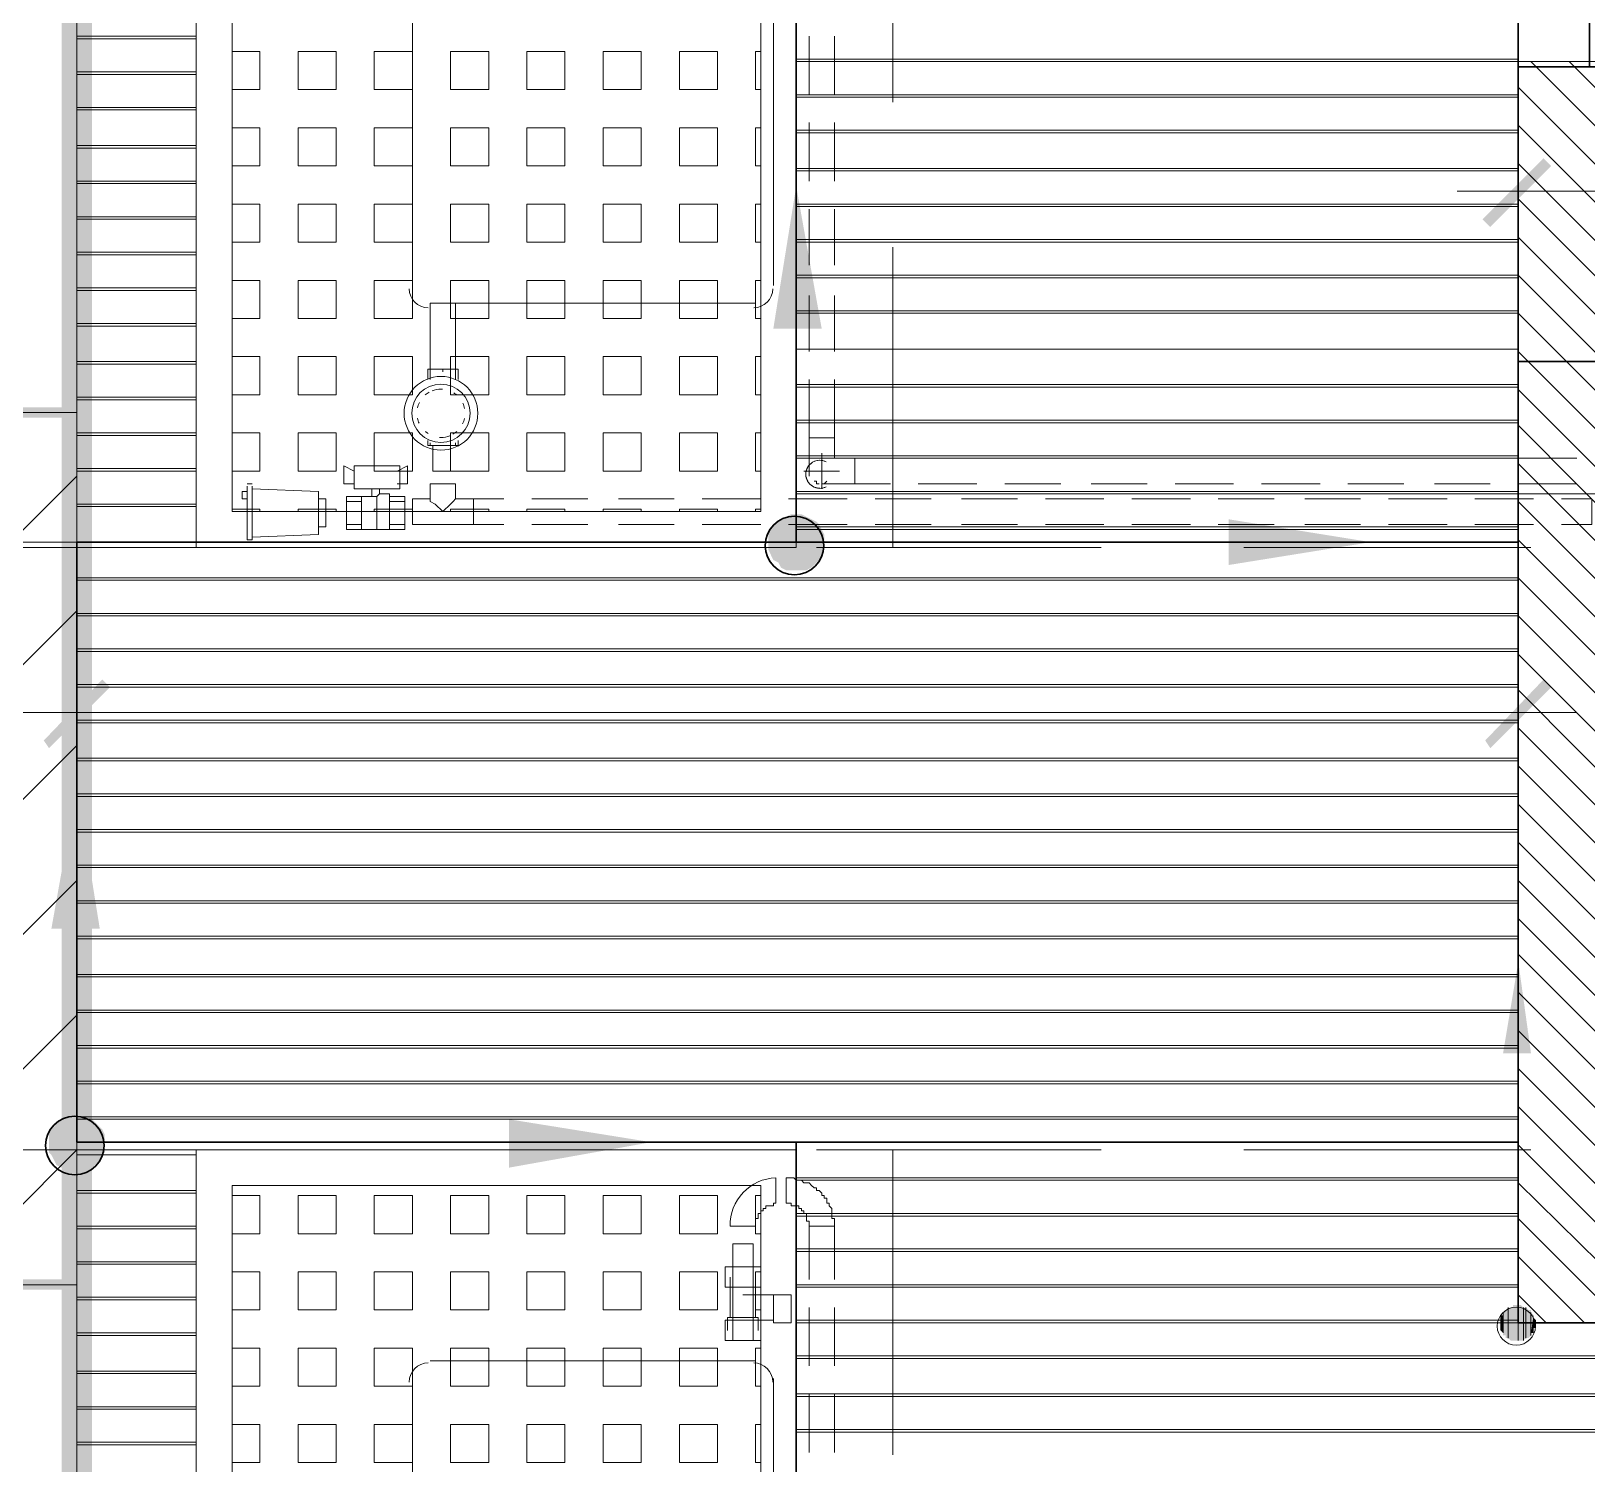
# Model space of a CAD drawing. Header units: millimetres. Extents: x -356862 to 418287, y 0 to 839748.
# Drawn here: x 35.966 to 36.986, y 12.944 to 13.884 of the extents above; entities that cross this region are included whole.
import ezdxf

# ---------------------------------------------------------------- set-up
doc = ezdxf.new("R2010")
doc.units = ezdxf.units.MM
doc.layers.add('PDF _Геометрия', color=7, linetype='Continuous', true_color=0xbababa)
doc.layers.add('PDF _Сплошная заливка', color=7, linetype='Continuous', true_color=0xf50000)

msp = doc.modelspace()

# ---------------------------------------------------------------- linework, layer by layer
at = {"layer": 'PDF _Геометрия', "color": 161, "lineweight": 9, "true_color": 0x7f9fff}
for points in [[(35.996, 13.5452), (35.996, 15.0735), (36.0743, 15.0735), (36.0743, 13.5452)], [(30.4279, 13.0619), (30.4279, 13.1503), (30.8612, 13.1503), (30.8612, 13.5452), (30.4279, 13.5452), (30.4279, 13.6336), (35.996, 13.6336), (35.996, 13.0619)], [(35.996, 9.8437), (35.996, 13.1503), (36.0743, 13.1503), (36.0743, 9.8437)]]:
    msp.add_lwpolyline(points, close=True, dxfattribs=at)
at = {"layer": 'PDF _Геометрия', "color": 7, "lineweight": 5}
for points in [[(35.996, 15.0652), (35.996, 13.5452)], [(36.531, 14.0236), (36.531, 13.8369)], [(36.531, 13.7419), (36.531, 13.5452)], [(35.996, 13.1503), (35.996, 9.8437)], [(36.531, 13.1503), (36.531, 12.9503)]]:
    msp.add_lwpolyline(points, dxfattribs=at)
at = {"layer": 'PDF _Геометрия', "color": 6, "lineweight": 9}
for points in [[(36.0743, 13.5452), (36.0743, 15.0668), (36.4676, 15.0668), (36.4676, 13.5452)], [(36.0977, 13.5686), (36.0977, 15.0435), (36.4443, 15.0435), (36.4443, 13.5686)], [(36.0743, 9.8437), (36.0743, 13.1503), (36.4676, 13.1503), (36.4676, 9.8437)], [(36.0977, 9.8671), (36.0977, 13.1269), (36.4443, 13.1269), (36.4443, 9.8671)]]:
    msp.add_lwpolyline(points, close=True, dxfattribs=at)
at = {"layer": 'PDF _Геометрия', "color": 150, "lineweight": 30, "true_color": 0x0080ff}
for points in [[(36.941, 13.8636), (36.941, 14.1002), (36.941, 14.3352), (36.941, 14.5719), (36.6576, 14.5719), (36.6576, 14.8085), (36.6576, 15.0452), (36.6576, 15.0652), (36.4676, 15.0652), (36.4676, 13.5486), (36.941, 13.5486)], [(35.996, 13.5486), (36.941, 13.5486), (36.941, 13.1553), (35.996, 13.1553)], [(38.6409, 10.3204), (38.3576, 10.3204), (38.3576, 10.5554), (38.3576, 10.792), (38.3576, 11.0287), (38.0742, 11.0287), (38.0742, 11.2653), (38.0742, 11.5003), (38.0742, 11.737), (37.7909, 11.737), (37.7909, 11.9736), (37.7909, 12.2103), (37.7909, 12.442), (37.5076, 12.442), (37.5076, 13.0369), (36.941, 13.0369), (36.941, 13.1553), (36.4676, 13.1553), (36.4676, 9.8471), (38.6409, 9.8471)]]:
    msp.add_lwpolyline(points, close=True, dxfattribs=at)
at = {"layer": 'PDF _Геометрия', "lineweight": 5}
for points in [[(36.216, 14.9535), (36.216, 13.7169)], [(36.4526, 13.7169), (36.4526, 14.9535)], [(36.2277, 13.7052), (36.441, 13.7052)], [(36.441, 13.0119), (36.2277, 13.0119)], [(36.216, 13.0003), (36.216, 11.607)], [(36.4526, 11.607), (36.4526, 13.0003)]]:
    msp.add_lwpolyline(points, dxfattribs=at)
at = {"layer": 'PDF _Геометрия', "color": 7, "lineweight": 30}
msp.add_lwpolyline([(36.941, 14.5685), (36.941, 13.8602), (36.9876, 13.8602), (36.9876, 14.5685)], close=True, dxfattribs=at)
at = {"layer": 'PDF _Геометрия', "color": 7, "lineweight": 18}
for points in [[(35.996, 13.5869), (35.996, 14.0986)], [(36.0743, 13.5836), (36.0743, 14.0986), (36.0743, 13.9169)], [(36.941, 13.7802), (36.941, 13.8169)], [(37.2626, 13.7786), (36.901, 13.7786)], [(36.3893, 13.5486), (35.671, 13.5486)], [(36.941, 13.5086), (36.941, 13.4752)], [(35.996, 13.3119), (35.996, 13.4752)], [(35.956, 13.4369), (36.9793, 13.4369)]]:
    msp.add_lwpolyline(points, dxfattribs=at)
at = {"layer": 'PDF _Геометрия', "color": 254, "lineweight": 5, "true_color": 0xdcdcdc}
for points in [[(36.0743, 13.8802), (35.996, 13.8802)], [(36.941, 13.8652), (36.4676, 13.8652)], [(36.0743, 13.8569), (35.996, 13.8569)], [(36.941, 13.8419), (36.4676, 13.8419)], [(36.0743, 13.8336), (35.996, 13.8336)], [(36.941, 13.8186), (36.4676, 13.8186)], [(36.0743, 13.8069), (35.996, 13.8069)], [(36.941, 13.7919), (36.4676, 13.7919)], [(36.0743, 13.7836), (35.996, 13.7836)], [(36.0743, 13.7602), (35.996, 13.7602)], [(36.941, 13.7686), (36.4676, 13.7686)], [(36.941, 13.7452), (36.4676, 13.7452)], [(36.0743, 13.7386), (35.996, 13.7386)], [(36.941, 13.7236), (36.4676, 13.7236)], [(36.0743, 13.7152), (35.996, 13.7152)], [(36.941, 13.7002), (36.4676, 13.7002)], [(36.0743, 13.6919), (35.996, 13.6919)], [(36.941, 13.6752), (36.4676, 13.6752)], [(36.0743, 13.6652), (35.996, 13.6652)], [(36.941, 13.6502), (36.4676, 13.6502)], [(36.0743, 13.6419), (35.996, 13.6419)], [(36.941, 13.6269), (36.4676, 13.6269)], [(36.0743, 13.6186), (35.996, 13.6186)], [(36.0743, 13.5969), (35.996, 13.5969)], [(36.941, 13.6052), (36.4676, 13.6052)], [(36.941, 13.5819), (36.4676, 13.5819)], [(36.0743, 13.5736), (35.996, 13.5736)], [(36.941, 13.5586), (36.4676, 13.5586)], [(36.0743, 13.5486), (35.996, 13.5486), (36.941, 13.5486)], [(36.941, 13.5236), (35.996, 13.5236)], [(36.941, 13.5002), (35.996, 13.5002)], [(36.941, 13.4786), (35.996, 13.4786)], [(36.941, 13.4552), (35.996, 13.4552)], [(36.941, 13.4319), (35.996, 13.4319)], [(36.941, 13.4052), (35.996, 13.4052)], [(36.941, 13.3819), (35.996, 13.3819)], [(36.941, 13.3586), (35.996, 13.3586)], [(36.941, 13.3369), (35.996, 13.3369)], [(36.941, 13.3136), (35.996, 13.3136)], [(36.941, 13.2903), (35.996, 13.2903)], [(36.941, 13.2636), (35.996, 13.2636)], [(36.941, 13.2403), (35.996, 13.2403)], [(36.941, 13.2169), (35.996, 13.2169)], [(36.941, 13.1953), (35.996, 13.1953)], [(36.941, 13.1719), (35.996, 13.1719)], [(36.0743, 13.1469), (35.996, 13.1469)], [(36.941, 13.1303), (36.4676, 13.1303)], [(36.0743, 13.1219), (35.996, 13.1219)], [(36.941, 13.1069), (36.4676, 13.1069)], [(36.0743, 13.0986), (35.996, 13.0986)], [(36.0743, 13.0769), (35.996, 13.0769)], [(36.941, 13.0836), (36.4676, 13.0836)], [(36.941, 13.0619), (36.4676, 13.0619)], [(36.0743, 13.0536), (35.996, 13.0536)], [(36.941, 13.0386), (36.4676, 13.0386)], [(36.0743, 13.0303), (35.996, 13.0303)], [(37.5076, 13.0153), (36.4676, 13.0153)], [(36.0743, 13.0036), (35.996, 13.0036)], [(37.5076, 12.9886), (36.4676, 12.9886)], [(36.0743, 12.9803), (35.996, 12.9803)], [(37.5076, 12.9653), (36.4676, 12.9653)], [(36.0743, 12.9569), (35.996, 12.9569)]]:
    msp.add_lwpolyline(points, dxfattribs=at)
for points in [[(35.996, 13.8786), (36.0743, 13.8786)], [(36.4676, 13.8636), (36.941, 13.8636)], [(35.996, 13.8552), (36.0743, 13.8552)], [(35.996, 13.8319), (36.0743, 13.8319)], [(36.4676, 13.8402), (36.941, 13.8402)], [(36.4676, 13.8169), (36.941, 13.8169)], [(35.996, 13.8086), (36.0743, 13.8086)], [(36.4676, 13.7936), (36.941, 13.7936)], [(35.996, 13.7852), (36.0743, 13.7852)], [(36.4676, 13.7702), (36.941, 13.7702)], [(35.996, 13.7619), (36.0743, 13.7619)], [(36.4676, 13.7469), (36.941, 13.7469)], [(35.996, 13.7369), (36.0743, 13.7369)], [(36.4676, 13.7219), (36.941, 13.7219)], [(35.996, 13.7136), (36.0743, 13.7136)], [(36.4676, 13.6986), (36.941, 13.6986)], [(35.996, 13.6902), (36.0743, 13.6902)], [(36.4676, 13.6752), (36.941, 13.6752)], [(35.996, 13.6669), (36.0743, 13.6669)], [(36.4676, 13.6519), (36.941, 13.6519)], [(35.996, 13.6436), (36.0743, 13.6436)], [(36.4676, 13.6286), (36.941, 13.6286)], [(35.996, 13.6202), (36.0743, 13.6202)], [(36.4676, 13.6036), (36.941, 13.6036)], [(35.996, 13.5952), (36.0743, 13.5952)], [(36.4676, 13.5802), (36.941, 13.5802)], [(35.996, 13.5719), (36.0743, 13.5719)], [(36.4676, 13.5569), (36.941, 13.5569)], [(35.996, 13.5486), (36.0743, 13.5486)], [(35.996, 13.5252), (36.941, 13.5252)], [(35.996, 13.5019), (36.941, 13.5019)], [(35.996, 13.4769), (36.941, 13.4769)], [(35.996, 13.4536), (36.941, 13.4536)], [(35.996, 13.4302), (36.941, 13.4302)], [(35.996, 13.4069), (36.941, 13.4069)], [(35.996, 13.3836), (36.941, 13.3836)], [(35.996, 13.3602), (36.941, 13.3602)], [(35.996, 13.3353), (36.941, 13.3353)], [(35.996, 13.3119), (36.941, 13.3119)], [(35.996, 13.2886), (36.941, 13.2886)], [(35.996, 13.2653), (36.941, 13.2653)], [(35.996, 13.2419), (36.941, 13.2419)], [(35.996, 13.2186), (36.941, 13.2186)], [(35.996, 13.1936), (36.941, 13.1936)], [(35.996, 13.1703), (36.941, 13.1703)], [(35.996, 13.1469), (36.0743, 13.1469)], [(36.4676, 13.1319), (36.941, 13.1319)], [(35.996, 13.1236), (36.0743, 13.1236)], [(36.4676, 13.1086), (36.941, 13.1086)], [(35.996, 13.1003), (36.0743, 13.1003)], [(36.4676, 13.0853), (36.941, 13.0853)], [(35.996, 13.0753), (36.0743, 13.0753)], [(36.4676, 13.0603), (36.941, 13.0603)], [(35.996, 13.0519), (36.0743, 13.0519)], [(36.4676, 13.0369), (36.941, 13.0369)], [(35.996, 13.0286), (36.0743, 13.0286)], [(35.996, 13.0053), (36.0743, 13.0053)], [(36.4676, 13.0136), (37.5076, 13.0136)], [(36.4676, 12.9903), (37.5076, 12.9903)], [(35.996, 12.9819), (36.0743, 12.9819)], [(36.4676, 12.9669), (37.5076, 12.9669)], [(35.996, 12.9586), (36.0743, 12.9586)]]:
    msp.add_lwpolyline(points, close=True, dxfattribs=at)
at = {"layer": 'PDF _Геометрия', "color": 252, "lineweight": 5, "true_color": 0x989898}
for points in [[(36.476, 13.8802), (36.476, 13.8419)], [(36.4926, 13.8419), (36.4926, 13.8802)], [(36.476, 13.8236), (36.476, 13.7852)], [(36.4926, 13.7852), (36.4926, 13.8236)], [(36.476, 13.7669), (36.476, 13.7302)], [(36.4926, 13.7302), (36.4926, 13.7669)], [(36.476, 13.7102), (36.476, 13.6736)], [(36.4926, 13.6736), (36.4926, 13.7102)], [(36.2277, 13.7052), (36.2277, 13.6619)], [(36.2443, 13.6619), (36.2443, 13.7052)], [(36.476, 13.6552), (36.476, 13.6169), (36.4843, 13.6169), (36.4926, 13.6169), (36.4926, 13.6552)], [(36.5293, 13.6036), (36.506, 13.6036), (36.506, 13.5952), (36.506, 13.5869), (36.5293, 13.5869)], [(36.586, 13.6036), (36.5476, 13.6036)], [(36.641, 13.6036), (36.6043, 13.6036)], [(36.6976, 13.6036), (36.661, 13.6036)], [(36.7543, 13.6036), (36.716, 13.6036)], [(36.811, 13.6036), (36.7726, 13.6036)], [(36.866, 13.6036), (36.8293, 13.6036)], [(36.9226, 13.6036), (36.886, 13.6036)], [(36.9793, 13.6036), (36.941, 13.6036)], [(36.5476, 13.5869), (36.586, 13.5869)], [(36.6043, 13.5869), (36.641, 13.5869)], [(36.661, 13.5869), (36.6976, 13.5869)], [(36.716, 13.5869), (36.7543, 13.5869)], [(36.7726, 13.5869), (36.811, 13.5869)], [(36.8293, 13.5869), (36.866, 13.5869)], [(36.886, 13.5869), (36.9226, 13.5869)], [(36.941, 13.5869), (36.9793, 13.5869)], [(36.276, 13.5769), (36.256, 13.5769), (36.256, 13.5686), (36.256, 13.5602), (36.276, 13.5602)], [(36.331, 13.5769), (36.2943, 13.5769)], [(36.3876, 13.5769), (36.351, 13.5769)], [(36.4443, 13.5769), (36.406, 13.5769)], [(36.501, 13.5769), (36.4626, 13.5769)], [(36.556, 13.5769), (36.5193, 13.5769)], [(36.6126, 13.5769), (36.576, 13.5769)], [(36.6693, 13.5769), (36.631, 13.5769)], [(36.726, 13.5769), (36.6876, 13.5769)], [(36.781, 13.5769), (36.7443, 13.5769)], [(36.8376, 13.5769), (36.801, 13.5769)], [(36.8943, 13.5769), (36.856, 13.5769)], [(36.951, 13.5769), (36.9126, 13.5769)], [(36.9693, 13.5602), (36.9893, 13.5602), (36.9893, 13.5686), (36.9893, 13.5769), (36.9693, 13.5769)], [(36.2943, 13.5602), (36.331, 13.5602)], [(36.351, 13.5602), (36.3876, 13.5602)], [(36.406, 13.5602), (36.4443, 13.5602)], [(36.4626, 13.5602), (36.501, 13.5602)], [(36.5193, 13.5602), (36.556, 13.5602)], [(36.576, 13.5602), (36.6126, 13.5602)], [(36.631, 13.5602), (36.6693, 13.5602)], [(36.6876, 13.5602), (36.726, 13.5602)], [(36.7443, 13.5602), (36.781, 13.5602)], [(36.801, 13.5602), (36.8376, 13.5602)], [(36.856, 13.5602), (36.8943, 13.5602)], [(36.9126, 13.5602), (36.951, 13.5602)], [(36.4926, 13.0653), (36.4926, 13.1003), (36.4843, 13.1003), (36.476, 13.1003), (36.476, 13.0653)], [(36.476, 13.0469), (36.476, 13.0086)], [(36.4926, 13.0086), (36.4926, 13.0469)], [(36.476, 12.9903), (36.476, 12.9519)], [(36.4926, 12.9519), (36.4926, 12.9903)]]:
    msp.add_lwpolyline(points, dxfattribs=at)
at = {"layer": 'PDF _Геометрия', "color": 6, "lineweight": 5}
for points in [[(36.0977, 13.8452), (36.116, 13.8452), (36.116, 13.8702), (36.0977, 13.8702)], [(36.4443, 13.8452), (36.441, 13.8452), (36.441, 13.8702), (36.4443, 13.8702)], [(36.0977, 13.7952), (36.116, 13.7952), (36.116, 13.8202), (36.0977, 13.8202)], [(36.4443, 13.7952), (36.441, 13.7952), (36.441, 13.8202), (36.4443, 13.8202)], [(36.0977, 13.7452), (36.116, 13.7452), (36.116, 13.7702), (36.0977, 13.7702)], [(36.4443, 13.7452), (36.441, 13.7452), (36.441, 13.7702), (36.4443, 13.7702)], [(36.0977, 13.6952), (36.116, 13.6952), (36.116, 13.7202), (36.0977, 13.7202)], [(36.4443, 13.6952), (36.441, 13.6952), (36.441, 13.7202), (36.4443, 13.7202)], [(36.0977, 13.6452), (36.116, 13.6452), (36.116, 13.6702), (36.0977, 13.6702)], [(36.4443, 13.6452), (36.441, 13.6452), (36.441, 13.6702), (36.4443, 13.6702)], [(36.0977, 13.5952), (36.116, 13.5952), (36.116, 13.6202), (36.0977, 13.6202)], [(36.4443, 13.5952), (36.441, 13.5952), (36.441, 13.6202), (36.4443, 13.6202)], [(36.116, 13.5686), (36.116, 13.5702), (36.0977, 13.5702)], [(36.141, 13.5686), (36.141, 13.5702), (36.166, 13.5702), (36.166, 13.5686)], [(36.191, 13.5686), (36.191, 13.5702), (36.216, 13.5702), (36.216, 13.5686)], [(36.241, 13.5686), (36.241, 13.5702), (36.266, 13.5702), (36.266, 13.5686)], [(36.291, 13.5686), (36.291, 13.5702), (36.316, 13.5702), (36.316, 13.5686)], [(36.341, 13.5686), (36.341, 13.5702), (36.366, 13.5702), (36.366, 13.5686)], [(36.391, 13.5686), (36.391, 13.5702), (36.416, 13.5702), (36.416, 13.5686)], [(36.441, 13.5686), (36.441, 13.5702), (36.4443, 13.5702)], [(36.0977, 13.0953), (36.116, 13.0953), (36.116, 13.1203), (36.0977, 13.1203)], [(36.4443, 13.0953), (36.441, 13.0953), (36.441, 13.1203), (36.4443, 13.1203)], [(36.0977, 13.0453), (36.116, 13.0453), (36.116, 13.0703), (36.0977, 13.0703)], [(36.4443, 13.0453), (36.441, 13.0453), (36.441, 13.0703), (36.4443, 13.0703)], [(36.0977, 12.9953), (36.116, 12.9953), (36.116, 13.0203), (36.0977, 13.0203)], [(36.4443, 12.9953), (36.441, 12.9953), (36.441, 13.0203), (36.4443, 13.0203)], [(36.0977, 12.9453), (36.116, 12.9453), (36.116, 12.9703), (36.0977, 12.9703)], [(36.4443, 12.9453), (36.441, 12.9453), (36.441, 12.9703), (36.4443, 12.9703)]]:
    msp.add_lwpolyline(points, dxfattribs=at)
for points in [[(36.141, 13.8702), (36.166, 13.8702), (36.166, 13.8452), (36.141, 13.8452)], [(36.191, 13.8702), (36.216, 13.8702), (36.216, 13.8452), (36.191, 13.8452)], [(36.241, 13.8702), (36.266, 13.8702), (36.266, 13.8452), (36.241, 13.8452)], [(36.291, 13.8702), (36.316, 13.8702), (36.316, 13.8452), (36.291, 13.8452)], [(36.341, 13.8702), (36.366, 13.8702), (36.366, 13.8452), (36.341, 13.8452)], [(36.391, 13.8702), (36.416, 13.8702), (36.416, 13.8452), (36.391, 13.8452)], [(36.141, 13.8202), (36.166, 13.8202), (36.166, 13.7952), (36.141, 13.7952)], [(36.191, 13.8202), (36.216, 13.8202), (36.216, 13.7952), (36.191, 13.7952)], [(36.241, 13.8202), (36.266, 13.8202), (36.266, 13.7952), (36.241, 13.7952)], [(36.291, 13.8202), (36.316, 13.8202), (36.316, 13.7952), (36.291, 13.7952)], [(36.341, 13.8202), (36.366, 13.8202), (36.366, 13.7952), (36.341, 13.7952)], [(36.391, 13.8202), (36.416, 13.8202), (36.416, 13.7952), (36.391, 13.7952)], [(36.141, 13.7702), (36.166, 13.7702), (36.166, 13.7452), (36.141, 13.7452)], [(36.191, 13.7702), (36.216, 13.7702), (36.216, 13.7452), (36.191, 13.7452)], [(36.241, 13.7702), (36.266, 13.7702), (36.266, 13.7452), (36.241, 13.7452)], [(36.291, 13.7702), (36.316, 13.7702), (36.316, 13.7452), (36.291, 13.7452)], [(36.341, 13.7702), (36.366, 13.7702), (36.366, 13.7452), (36.341, 13.7452)], [(36.391, 13.7702), (36.416, 13.7702), (36.416, 13.7452), (36.391, 13.7452)], [(36.141, 13.7202), (36.166, 13.7202), (36.166, 13.6952), (36.141, 13.6952)], [(36.191, 13.7202), (36.216, 13.7202), (36.216, 13.6952), (36.191, 13.6952)], [(36.241, 13.7202), (36.266, 13.7202), (36.266, 13.6952), (36.241, 13.6952)], [(36.291, 13.7202), (36.316, 13.7202), (36.316, 13.6952), (36.291, 13.6952)], [(36.341, 13.7202), (36.366, 13.7202), (36.366, 13.6952), (36.341, 13.6952)], [(36.391, 13.7202), (36.416, 13.7202), (36.416, 13.6952), (36.391, 13.6952)], [(36.141, 13.6702), (36.166, 13.6702), (36.166, 13.6452), (36.141, 13.6452)], [(36.191, 13.6702), (36.216, 13.6702), (36.216, 13.6452), (36.191, 13.6452)], [(36.241, 13.6702), (36.266, 13.6702), (36.266, 13.6452), (36.241, 13.6452)], [(36.291, 13.6702), (36.316, 13.6702), (36.316, 13.6452), (36.291, 13.6452)], [(36.341, 13.6702), (36.366, 13.6702), (36.366, 13.6452), (36.341, 13.6452)], [(36.391, 13.6702), (36.416, 13.6702), (36.416, 13.6452), (36.391, 13.6452)], [(36.141, 13.6202), (36.166, 13.6202), (36.166, 13.5952), (36.141, 13.5952)], [(36.191, 13.6202), (36.216, 13.6202), (36.216, 13.5952), (36.191, 13.5952)], [(36.241, 13.6202), (36.266, 13.6202), (36.266, 13.5952), (36.241, 13.5952)], [(36.291, 13.6202), (36.316, 13.6202), (36.316, 13.5952), (36.291, 13.5952)], [(36.341, 13.6202), (36.366, 13.6202), (36.366, 13.5952), (36.341, 13.5952)], [(36.391, 13.6202), (36.416, 13.6202), (36.416, 13.5952), (36.391, 13.5952)], [(36.141, 13.1203), (36.166, 13.1203), (36.166, 13.0953), (36.141, 13.0953)], [(36.191, 13.1203), (36.216, 13.1203), (36.216, 13.0953), (36.191, 13.0953)], [(36.241, 13.1203), (36.266, 13.1203), (36.266, 13.0953), (36.241, 13.0953)], [(36.291, 13.1203), (36.316, 13.1203), (36.316, 13.0953), (36.291, 13.0953)], [(36.341, 13.1203), (36.366, 13.1203), (36.366, 13.0953), (36.341, 13.0953)], [(36.391, 13.1203), (36.416, 13.1203), (36.416, 13.0953), (36.391, 13.0953)], [(36.141, 13.0703), (36.166, 13.0703), (36.166, 13.0453), (36.141, 13.0453)], [(36.191, 13.0703), (36.216, 13.0703), (36.216, 13.0453), (36.191, 13.0453)], [(36.241, 13.0703), (36.266, 13.0703), (36.266, 13.0453), (36.241, 13.0453)], [(36.291, 13.0703), (36.316, 13.0703), (36.316, 13.0453), (36.291, 13.0453)], [(36.341, 13.0703), (36.366, 13.0703), (36.366, 13.0453), (36.341, 13.0453)], [(36.391, 13.0703), (36.416, 13.0703), (36.416, 13.0453), (36.391, 13.0453)], [(36.141, 13.0203), (36.166, 13.0203), (36.166, 12.9953), (36.141, 12.9953)], [(36.191, 13.0203), (36.216, 13.0203), (36.216, 12.9953), (36.191, 12.9953)], [(36.241, 13.0203), (36.266, 13.0203), (36.266, 12.9953), (36.241, 12.9953)], [(36.291, 13.0203), (36.316, 13.0203), (36.316, 12.9953), (36.291, 12.9953)], [(36.341, 13.0203), (36.366, 13.0203), (36.366, 12.9953), (36.341, 12.9953)], [(36.391, 13.0203), (36.416, 13.0203), (36.416, 12.9953), (36.391, 12.9953)], [(36.141, 12.9703), (36.166, 12.9703), (36.166, 12.9453), (36.141, 12.9453)], [(36.191, 12.9703), (36.216, 12.9703), (36.216, 12.9453), (36.191, 12.9453)], [(36.241, 12.9703), (36.266, 12.9703), (36.266, 12.9453), (36.241, 12.9453)], [(36.291, 12.9703), (36.316, 12.9703), (36.316, 12.9453), (36.291, 12.9453)], [(36.341, 12.9703), (36.366, 12.9703), (36.366, 12.9453), (36.341, 12.9453)], [(36.391, 12.9703), (36.416, 12.9703), (36.416, 12.9453), (36.391, 12.9453)]]:
    msp.add_lwpolyline(points, close=True, dxfattribs=at)
at = {"layer": 'PDF _Геометрия', "color": 7, "lineweight": 18}
msp.add_lwpolyline([(36.941, 13.0369), (36.941, 13.8636), (37.2243, 13.8636), (37.2243, 13.1553), (37.5076, 13.1503), (37.5076, 13.0369)], close=True, dxfattribs=at)
at = {"layer": 'PDF _Геометрия', "color": 41, "lineweight": 5, "true_color": 0xffdf7f}
for points in [[(37.2243, 13.5886), (36.9493, 13.8636)], [(37.2243, 13.6136), (36.9743, 13.8636)], [(37.2243, 13.5636), (36.941, 13.8469)], [(37.2243, 13.5386), (36.941, 13.8219)], [(37.2243, 13.5136), (36.941, 13.7969)], [(37.2243, 13.4902), (36.941, 13.7736)], [(37.2243, 13.4652), (36.941, 13.7486)], [(37.2243, 13.4402), (36.941, 13.7236)], [(37.2243, 13.4152), (36.941, 13.6986)], [(37.2243, 13.3902), (36.941, 13.6736)], [(37.2243, 13.3652), (36.941, 13.6486)], [(37.2243, 13.3403), (36.941, 13.6252)], [(37.2243, 13.3169), (36.941, 13.6002)], [(37.2243, 13.2919), (36.941, 13.5752)], [(37.2243, 13.2669), (36.941, 13.5502)], [(37.2243, 13.2419), (36.941, 13.5252)], [(37.2243, 13.2169), (36.941, 13.5002)], [(37.2243, 13.1919), (36.941, 13.4752)], [(37.2243, 13.1669), (36.941, 13.4519)], [(37.3309, 13.0369), (36.941, 13.4269)], [(37.3059, 13.0369), (36.941, 13.4019)], [(37.2809, 13.0369), (36.941, 13.3769)], [(37.2559, 13.0369), (36.941, 13.3519)], [(37.2309, 13.0369), (36.941, 13.3269)], [(37.2059, 13.0369), (36.941, 13.3019)], [(37.1826, 13.0369), (36.941, 13.2786)], [(37.1576, 13.0369), (36.941, 13.2536)], [(37.1326, 13.0369), (36.941, 13.2286)], [(37.1076, 13.0369), (36.941, 13.2036)], [(37.0826, 13.0369), (36.941, 13.1786)], [(37.0576, 13.0369), (36.941, 13.1536)], [(37.0343, 13.0369), (36.941, 13.1286)], [(37.0093, 13.0369), (36.941, 13.1053)], [(36.9843, 13.0369), (36.941, 13.0803)], [(36.9593, 13.0369), (36.941, 13.0553)]]:
    msp.add_lwpolyline(points, dxfattribs=at)
at = {"layer": 'PDF _Геометрия', "color": 19, "lineweight": 30, "true_color": 0x442a22}
for points in [[(36.941, 13.0369), (36.941, 13.8602), (37.0976, 13.8602), (37.0976, 13.0369)], [(37.0976, 13.0369), (37.0976, 13.6669), (36.941, 13.6669), (36.941, 13.0369)]]:
    msp.add_lwpolyline(points, close=True, dxfattribs=at)
at = {"layer": 'PDF _Геометрия', "color": 1, "lineweight": 30, "true_color": 0xfa0000}
for points in [[(36.4676, 13.6886), (36.4676, 13.5486), (36.751, 13.5486)], [(35.996, 13.2953), (35.996, 13.1553), (36.2793, 13.1553)]]:
    msp.add_lwpolyline(points, dxfattribs=at)
at = {"layer": 'PDF _Геометрия', "color": 5, "lineweight": 5}
for points in [[(36.226, 13.6619), (36.226, 13.6552), (36.226, 13.6619), (36.236, 13.6619), (36.246, 13.6619), (36.246, 13.6552), (36.246, 13.6619)], [(36.2277, 13.6619), (36.2277, 13.6552)], [(36.236, 13.6602), (36.236, 13.6619)], [(36.2443, 13.6552), (36.2443, 13.6619)], [(36.246, 13.6152), (36.246, 13.6119), (36.236, 13.6119), (36.226, 13.6119), (36.226, 13.6152)], [(36.2277, 13.6136), (36.2277, 13.6119)], [(36.2293, 13.6119), (36.2293, 13.5952), (36.241, 13.5952), (36.241, 13.6119)], [(36.2443, 13.6119), (36.2443, 13.6136)], [(36.1777, 13.5952), (36.171, 13.5986), (36.171, 13.5869), (36.1777, 13.5869)], [(36.206, 13.5869), (36.2127, 13.5869), (36.2127, 13.5986), (36.206, 13.5952)], [(36.111, 13.5869), (36.1077, 13.5869)], [(36.2277, 13.5869), (36.2277, 13.5869)], [(36.2443, 13.5869), (36.2443, 13.5869)], [(36.1077, 13.5819), (36.1043, 13.5819)], [(36.1043, 13.5769), (36.1043, 13.5819), (36.1043, 13.5769), (36.1077, 13.5769)], [(36.1077, 13.5852), (36.1077, 13.5686), (36.1077, 13.5502), (36.111, 13.5502), (36.111, 13.5686), (36.111, 13.5852)], [(36.111, 13.5519), (36.1543, 13.5536), (36.1543, 13.5686), (36.1543, 13.5819), (36.111, 13.5836)], [(36.201, 13.5786), (36.211, 13.5786), (36.211, 13.5752), (36.211, 13.5686), (36.211, 13.5602), (36.211, 13.5569), (36.201, 13.5569), (36.1927, 13.5569), (36.1827, 13.5569), (36.1727, 13.5569), (36.1727, 13.5602), (36.1727, 13.5686), (36.1727, 13.5752), (36.1727, 13.5786), (36.1827, 13.5786), (36.1827, 13.5752), (36.1827, 13.5686), (36.1827, 13.5602), (36.1827, 13.5569)], [(36.1927, 13.5786), (36.191, 13.5786), (36.1893, 13.5786), (36.1827, 13.5786)], [(36.1893, 13.5836), (36.1893, 13.5786), (36.191, 13.5786)], [(36.1927, 13.5786), (36.1943, 13.5802), (36.1927, 13.5786)], [(36.1927, 13.5786), (36.1927, 13.5786)], [(36.1927, 13.5786), (36.1927, 13.5786)], [(36.1927, 13.5786), (36.1927, 13.5786)], [(36.1927, 13.5769), (36.1927, 13.5786), (36.1927, 13.5769), (36.1927, 13.5786), (36.1927, 13.5686), (36.1927, 13.5569)], [(36.201, 13.5569), (36.201, 13.5686), (36.201, 13.5802), (36.1943, 13.5802), (36.1943, 13.5836)], [(36.216, 13.5769), (36.216, 13.5769)], [(36.2443, 13.5769), (36.2427, 13.5752), (36.241, 13.5736), (36.236, 13.5686), (36.231, 13.5736), (36.2277, 13.5752), (36.2277, 13.5769)], [(36.1727, 13.5752), (36.1827, 13.5752)], [(36.1727, 13.5686), (36.1827, 13.5686)], [(36.211, 13.5752), (36.201, 13.5752)], [(36.201, 13.5686), (36.211, 13.5686)], [(36.1827, 13.5602), (36.1727, 13.5602)], [(36.201, 13.5602), (36.211, 13.5602)]]:
    msp.add_lwpolyline(points, dxfattribs=at)
for points in [[(36.2347, 13.6089, 1), (36.2347, 13.6572, 1)], [(36.2347, 13.6139, 0.999999), (36.2347, 13.6522, 0.999999)]]:
    msp.add_lwpolyline(points, format="xyb", close=True, dxfattribs=at)
for points in [[(36.2357, 13.6489, 0.016113), (36.2347, 13.6489, 0.09375), (36.2289, 13.6478)], [(36.2337, 13.6173, 0.016113), (36.2347, 13.6172, 0.09375), (36.2405, 13.6183)]]:
    msp.add_lwpolyline(points, format="xyb", dxfattribs=at)
at = {"layer": 'PDF _Геометрия', "color": 1, "lineweight": 5}
for points in [[(36.476, 13.5919), (36.476, 13.5936), (36.476, 13.5952), (36.476, 13.5969), (36.476, 13.5986), (36.476, 13.6002), (36.476, 13.6019), (36.476, 13.6036), (36.476, 13.6052), (36.476, 13.6069), (36.476, 13.6086), (36.476, 13.6102), (36.476, 13.6119), (36.476, 13.6136), (36.476, 13.6152), (36.476, 13.6169), (36.4843, 13.6169), (36.4926, 13.6169), (36.4926, 13.6152), (36.4926, 13.6136), (36.4926, 13.6119), (36.4926, 13.6102), (36.4926, 13.6086), (36.4926, 13.6069), (36.4926, 13.6052), (36.4926, 13.6036)], [(36.4843, 13.5836), (36.4843, 13.6069)], [(36.4843, 13.5869), (36.486, 13.5869), (36.4876, 13.5869), (36.4893, 13.5869), (36.491, 13.5869), (36.4926, 13.5869), (36.4943, 13.5869), (36.496, 13.5869), (36.4976, 13.5869), (36.4993, 13.5869), (36.501, 13.5869), (36.5026, 13.5869), (36.5043, 13.5869), (36.506, 13.5869), (36.506, 13.5952), (36.506, 13.6036), (36.5043, 13.6036), (36.5026, 13.6036), (36.501, 13.6036), (36.4993, 13.6036), (36.4976, 13.6036), (36.496, 13.6036), (36.4943, 13.6036), (36.4926, 13.6036), (36.491, 13.6036), (36.4893, 13.6036), (36.4876, 13.6036), (36.486, 13.6036), (36.4843, 13.6036)], [(36.496, 13.5952), (36.4726, 13.5952)], [(36.4826, 13.5869), (36.481, 13.5869), (36.481, 13.5886), (36.4793, 13.5886)], [(36.4876, 13.5886), (36.486, 13.5869)], [(36.426, 13.1003), (36.4243, 13.1003), (36.441, 13.1003), (36.441, 13.1019), (36.441, 13.1036), (36.441, 13.1053), (36.4426, 13.1053), (36.4426, 13.1069), (36.4426, 13.1086), (36.4443, 13.1086), (36.4443, 13.1103), (36.446, 13.1103), (36.446, 13.1119), (36.4476, 13.1119), (36.4476, 13.1136), (36.4493, 13.1136), (36.451, 13.1136), (36.4526, 13.1136), (36.4526, 13.1153), (36.4543, 13.1153), (36.4543, 13.1319), (36.4543, 13.1303)], [(36.461, 13.1303), (36.461, 13.1319), (36.461, 13.1153), (36.4626, 13.1153), (36.4643, 13.1153), (36.4643, 13.1136), (36.466, 13.1136), (36.4676, 13.1136), (36.4693, 13.1136), (36.4693, 13.1119), (36.471, 13.1119), (36.471, 13.1103), (36.4726, 13.1103), (36.4726, 13.1086), (36.4743, 13.1086), (36.4743, 13.1069), (36.4743, 13.1053), (36.4743, 13.1036), (36.476, 13.1036), (36.476, 13.1019), (36.476, 13.1003), (36.4926, 13.1003), (36.4926, 13.1019), (36.4926, 13.1036), (36.4926, 13.1053), (36.491, 13.1053), (36.491, 13.1069), (36.491, 13.1086), (36.491, 13.1103), (36.491, 13.1119), (36.4893, 13.1136), (36.4893, 13.1153), (36.4876, 13.1153), (36.4876, 13.1169), (36.4876, 13.1186), (36.486, 13.1186), (36.486, 13.1203), (36.4843, 13.1203), (36.4843, 13.1219), (36.4826, 13.1236), (36.481, 13.1236), (36.481, 13.1253), (36.4793, 13.1253), (36.4776, 13.1269), (36.476, 13.1286), (36.4743, 13.1286), (36.4726, 13.1286), (36.471, 13.1303), (36.4693, 13.1303), (36.4676, 13.1303), (36.466, 13.1319), (36.4643, 13.1319), (36.4626, 13.1319), (36.461, 13.1319)], [(36.4543, 13.1153), (36.4543, 13.1153)], [(36.4526, 13.0386), (36.4393, 13.0386), (36.4393, 13.0253), (36.4393, 13.0886), (36.4326, 13.0886), (36.426, 13.0886), (36.426, 13.0253), (36.426, 13.0386)], [(36.4243, 13.0669), (36.4243, 13.0403)], [(36.426, 13.0736), (36.426, 13.0603)], [(36.4393, 13.0736), (36.4393, 13.0603)], [(36.441, 13.0403), (36.441, 13.0669)], [(36.4526, 13.0553), (36.4526, 13.0369), (36.4643, 13.0369), (36.4643, 13.0553), (36.4526, 13.0553), (36.4326, 13.0553)], [(36.4426, 13.0319), (36.4426, 13.0403), (36.4326, 13.0403), (36.4226, 13.0403), (36.4226, 13.0319)]]:
    msp.add_lwpolyline(points, dxfattribs=at)
at = {"layer": 'PDF _Геометрия', "color": 5, "lineweight": 5}
for points in [[(36.2077, 13.5836), (36.2077, 13.5986), (36.1777, 13.5986), (36.1777, 13.5836)], [(36.2443, 13.5869), (36.2277, 13.5869), (36.2277, 13.5769), (36.216, 13.5769), (36.216, 13.5602), (36.236, 13.5602), (36.256, 13.5602), (36.256, 13.5769), (36.2443, 13.5769)], [(36.1593, 13.5586), (36.1593, 13.5686), (36.1593, 13.5769), (36.1543, 13.5769), (36.1593, 13.5769), (36.1593, 13.5686), (36.1593, 13.5586), (36.1543, 13.5586)], [(36.1593, 13.5686), (36.1543, 13.5686)]]:
    msp.add_lwpolyline(points, close=True, dxfattribs=at)
at = {"layer": 'PDF _Геометрия', "color": 1, "lineweight": 5}
msp.add_lwpolyline([(36.4854, 13.5842, 0.055998), (36.4873, 13.5849, -0.564754), (36.4739, 13.5931, -0.564754), (36.4873, 13.6012, 0.055998), (36.4854, 13.6019)], format="xyb", dxfattribs=at)
at = {"layer": 'PDF _Геометрия', "color": 161, "lineweight": 9, "true_color": 0x7f9fff}
for points in [[(35.996, 13.5919), (35.466, 13.0619)], [(35.996, 13.5036), (35.5543, 13.0619)], [(35.996, 13.4152), (35.6427, 13.0619)], [(35.996, 13.3269), (35.731, 13.0619)], [(35.996, 13.2386), (35.8193, 13.0619)], [(35.996, 13.1503), (35.9077, 13.0619)]]:
    msp.add_lwpolyline(points, dxfattribs=at)
at = {"layer": 'PDF _Геометрия', "color": 19, "lineweight": 5, "true_color": 0x442a22}
msp.add_lwpolyline([(37.066, 13.5802), (36.941, 13.5802)], dxfattribs=at)
at = {"layer": 'PDF _Геометрия', "color": 7, "lineweight": 9}
for points in [[(35.9177, 13.5452), (36.106, 13.5452)], [(36.1993, 13.5452), (36.386, 13.5452)], [(36.481, 13.5452), (36.6676, 13.5452)], [(36.761, 13.5452), (36.9493, 13.5452)], [(35.9177, 13.1503), (36.106, 13.1503)], [(36.1993, 13.1503), (36.386, 13.1503)], [(36.481, 13.1503), (36.6676, 13.1503)], [(36.761, 13.1503), (36.9493, 13.1503)]]:
    msp.add_lwpolyline(points, dxfattribs=at)
at = {"layer": 'PDF _Геометрия', "color": 1, "lineweight": 9, "true_color": 0xf50000}
msp.add_lwpolyline([(36.9993, 13.0369), (36.941, 13.0369), (36.941, 13.2136)], dxfattribs=at)
at = {"layer": 'PDF _Геометрия', "color": 1, "lineweight": 5}
for points in [[(36.4443, 13.0603), (36.4393, 13.0603), (36.426, 13.0603), (36.421, 13.0603), (36.421, 13.0736), (36.426, 13.0736), (36.4393, 13.0736), (36.4443, 13.0736)], [(36.421, 13.0253), (36.421, 13.0386), (36.426, 13.0386), (36.4393, 13.0386), (36.4443, 13.0386), (36.4443, 13.0253), (36.4393, 13.0253), (36.426, 13.0253)]]:
    msp.add_lwpolyline(points, close=True, dxfattribs=at)
at = {"layer": 'PDF _Геометрия', "color": 1, "lineweight": 0, "true_color": 0xf50000}
for points in [[(36.9343, 13.0469), (36.9343, 13.0269), (36.9343, 13.0469)], [(36.941, 13.0486), (36.941, 13.0253), (36.941, 13.0486)], [(36.9443, 13.0469), (36.9443, 13.0253), (36.9443, 13.0469)], [(36.946, 13.0469), (36.946, 13.0269), (36.946, 13.0469)], [(36.931, 13.0436), (36.931, 13.0303), (36.931, 13.0436)], [(36.9493, 13.0436), (36.9493, 13.0286), (36.9493, 13.0436)]]:
    msp.add_lwpolyline(points, dxfattribs=at)
at = {"layer": 'PDF _Геометрия', "color": 1, "lineweight": 30, "true_color": 0xfa0000}
for centre in [(36.4664, 13.5464), (35.9947, 13.1531)]:
    msp.add_circle(centre, 0.0192, dxfattribs=at)
at = {"layer": 'PDF _Геометрия', "color": 1, "lineweight": 9, "true_color": 0xf50000}
msp.add_circle((36.9397, 13.0347), 0.0125, dxfattribs=at)
at = {"layer": 'PDF _Геометрия', "lineweight": 5}
for centre, start, end in [((36.2264, 13.7147), 180, 270), ((36.4397, 13.7147), 270, 360), ((36.2264, 12.9981), 90, 180), ((36.4397, 12.9981), 0, 90)]:
    msp.add_arc(centre, 0.0125, start, end, dxfattribs=at)
at = {"layer": 'PDF _Геометрия', "color": 5, "lineweight": 5}
for start, end in [(153.8253, 167.3053), (119.3611, 130.7979), (49.8725, 57.4422), (11.6951, 24.7027), (191.6951, 204.7027), (333.7369, 347.3057), (229.8725, 237.4422), (299.3611, 310.7979)]:
    msp.add_arc((36.2347, 13.6331), 0.0158, start, end, dxfattribs=at)
at = {"layer": 'PDF _Геометрия', "color": 1, "lineweight": 5}
for centre, radius, start, end in [((36.4831, 13.5931), 0.00917, 150.0019, 209.9981), ((36.4831, 13.5931), 0.00917, 90, 134.9999), ((36.4831, 13.5931), 0.00917, 225.0001, 270), ((36.4551, 13.1011), 0.0308, 91.5482, 181.5482)]:
    msp.add_arc(centre, radius, start, end, dxfattribs=at)
at = {"layer": 'PDF _Сплошная заливка', "color": 5, "transparency": 33554559}
for points in [[(35.986, 13.6336), (36.006, 13.6336), (35.986, 15.0702)], [(36.006, 13.6336), (35.986, 15.0702), (36.006, 15.0702)], [(35.986, 9.4504), (36.006, 9.4504), (35.986, 13.6336)], [(36.006, 9.4504), (35.986, 13.6336), (36.006, 13.6336)]]:
    msp.add_solid(points, dxfattribs=at)
at = {"layer": 'PDF _Сплошная заливка', "color": 7, "transparency": 33554559}
for points in [[(36.9576, 13.8002), (36.9226, 13.7552), (36.9176, 13.7602)], [(36.9626, 13.7952), (36.9576, 13.8002), (36.9226, 13.7552)], [(36.0127, 13.4586), (35.9777, 13.4136), (35.9743, 13.4186)], [(36.0177, 13.4536), (36.0127, 13.4586), (35.9777, 13.4136)], [(36.9193, 13.4186), (36.9226, 13.4136), (36.9576, 13.4586)], [(36.9226, 13.4136), (36.9576, 13.4586), (36.9626, 13.4536)]]:
    msp.add_solid(points, dxfattribs=at)
at = {"layer": 'PDF _Сплошная заливка', "color": 1, "true_color": 0xfa0000, "transparency": 33554559}
for points in [[(36.4526, 13.6886), (36.4676, 13.7819), (36.4843, 13.6886)], [(36.461, 13.5652), (36.461, 13.5302), (36.4643, 13.5669)], [(36.461, 13.5302), (36.4643, 13.5669), (36.4643, 13.5302)], [(36.4643, 13.5669), (36.4643, 13.5302), (36.4676, 13.5669)], [(36.4643, 13.5302), (36.4676, 13.5669), (36.4676, 13.5302)], [(36.4676, 13.5669), (36.4676, 13.5302), (36.471, 13.5669)], [(36.4676, 13.5302), (36.471, 13.5669), (36.471, 13.5302)], [(36.471, 13.5669), (36.471, 13.5302), (36.4743, 13.5652)], [(36.4493, 13.5536), (36.4493, 13.5436), (36.451, 13.5569)], [(36.4493, 13.5436), (36.451, 13.5569), (36.451, 13.5402)], [(36.451, 13.5569), (36.451, 13.5402), (36.4526, 13.5602)], [(36.451, 13.5402), (36.4526, 13.5602), (36.4526, 13.5369)], [(36.4526, 13.5602), (36.4526, 13.5369), (36.456, 13.5619)], [(36.4526, 13.5369), (36.456, 13.5619), (36.456, 13.5352)], [(36.456, 13.5619), (36.456, 13.5352), (36.4576, 13.5636)], [(36.456, 13.5352), (36.4576, 13.5636), (36.4576, 13.5319)], [(36.4576, 13.5636), (36.4576, 13.5319), (36.461, 13.5652)], [(36.4576, 13.5319), (36.461, 13.5652), (36.461, 13.5302)], [(36.471, 13.5302), (36.4743, 13.5652), (36.4743, 13.5302)], [(36.4743, 13.5652), (36.4743, 13.5302), (36.4776, 13.5636)], [(36.4743, 13.5302), (36.4776, 13.5636), (36.4776, 13.5319)], [(36.4776, 13.5636), (36.4776, 13.5319), (36.481, 13.5619)], [(36.4776, 13.5319), (36.481, 13.5619), (36.481, 13.5352)], [(36.481, 13.5619), (36.481, 13.5352), (36.4826, 13.5602)], [(36.481, 13.5352), (36.4826, 13.5602), (36.4826, 13.5369)], [(36.4826, 13.5602), (36.4826, 13.5369), (36.4843, 13.5569)], [(36.4826, 13.5369), (36.4843, 13.5569), (36.4843, 13.5402)], [(36.4843, 13.5569), (36.4843, 13.5402), (36.486, 13.5536)], [(36.751, 13.5636), (36.8443, 13.5486), (36.751, 13.5336)], [(36.4493, 13.5502), (36.4493, 13.5469), (36.4493, 13.5536)], [(36.4493, 13.5469), (36.4493, 13.5536), (36.4493, 13.5436)], [(36.4843, 13.5402), (36.486, 13.5536), (36.486, 13.5436)], [(36.486, 13.5536), (36.486, 13.5436), (36.486, 13.5502)], [(36.486, 13.5436), (36.486, 13.5502), (36.486, 13.5469)], [(35.9793, 13.2953), (35.996, 13.3886), (36.011, 13.2953)], [(35.981, 13.1653), (35.981, 13.1436), (35.9827, 13.1686)], [(35.981, 13.1436), (35.9827, 13.1686), (35.9827, 13.1403)], [(35.9827, 13.1686), (35.9827, 13.1403), (35.986, 13.1703)], [(35.9827, 13.1403), (35.986, 13.1703), (35.986, 13.1386)], [(35.986, 13.1703), (35.986, 13.1386), (35.9893, 13.1719)], [(35.986, 13.1386), (35.9893, 13.1719), (35.9893, 13.1369)], [(35.9893, 13.1719), (35.9893, 13.1369), (35.9927, 13.1736)], [(35.9893, 13.1369), (35.9927, 13.1736), (35.9927, 13.1369)], [(35.9927, 13.1736), (35.9927, 13.1369), (35.996, 13.1736)], [(35.9927, 13.1369), (35.996, 13.1736), (35.996, 13.1353)], [(35.996, 13.1736), (35.996, 13.1353), (35.9993, 13.1736)], [(35.996, 13.1353), (35.9993, 13.1736), (35.9993, 13.1369)], [(35.9993, 13.1736), (35.9993, 13.1369), (36.0027, 13.1719)], [(35.9993, 13.1369), (36.0027, 13.1719), (36.0027, 13.1369)], [(36.0027, 13.1719), (36.0027, 13.1369), (36.006, 13.1703)], [(36.0027, 13.1369), (36.006, 13.1703), (36.006, 13.1386)], [(36.006, 13.1703), (36.006, 13.1386), (36.0077, 13.1686)], [(36.006, 13.1386), (36.0077, 13.1686), (36.0077, 13.1403)], [(36.0077, 13.1686), (36.0077, 13.1403), (36.011, 13.1653)], [(36.2793, 13.1703), (36.3726, 13.1553), (36.2793, 13.1386)], [(35.9777, 13.1603), (35.9777, 13.1486), (35.9793, 13.1636)], [(35.9777, 13.1486), (35.9793, 13.1636), (35.9793, 13.1469)], [(35.9777, 13.1569), (35.9777, 13.1536), (35.9777, 13.1603)], [(35.9777, 13.1536), (35.9777, 13.1603), (35.9777, 13.1486)], [(35.9793, 13.1636), (35.9793, 13.1469), (35.981, 13.1653)], [(35.9793, 13.1469), (35.981, 13.1653), (35.981, 13.1436)], [(36.0077, 13.1403), (36.011, 13.1653), (36.011, 13.1436)], [(36.011, 13.1653), (36.011, 13.1436), (36.0127, 13.1636)], [(36.011, 13.1436), (36.0127, 13.1636), (36.0127, 13.1469)], [(36.0127, 13.1636), (36.0127, 13.1469), (36.0143, 13.1603)], [(36.0127, 13.1469), (36.0143, 13.1603), (36.0143, 13.1486)], [(36.0143, 13.1603), (36.0143, 13.1486), (36.0143, 13.1569)], [(36.0143, 13.1486), (36.0143, 13.1569), (36.0143, 13.1536)]]:
    msp.add_solid(points, dxfattribs=at)
at = {"layer": 'PDF _Сплошная заливка', "color": 161, "true_color": 0x7f9fff, "transparency": 33554559}
for points in [[(35.996, 13.6302), (35.996, 13.6369), (30.4279, 13.6302)], [(35.996, 13.6369), (30.4279, 13.6302), (30.4279, 13.6369)], [(35.996, 13.0586), (35.996, 13.0653), (30.4279, 13.0586)], [(35.996, 13.0653), (30.4279, 13.0586), (30.4279, 13.0653)]]:
    msp.add_solid(points, dxfattribs=at)
at = {"layer": 'PDF _Сплошная заливка', "transparency": 33554559}
for points in [[(36.931, 13.2136), (36.941, 13.2736), (36.9493, 13.2136)], [(36.9326, 13.0453), (36.9326, 13.0269), (36.9343, 13.0469)], [(36.9326, 13.0269), (36.9343, 13.0469), (36.9343, 13.0269)], [(36.9343, 13.0269), (36.9343, 13.0469), (36.9343, 13.0469)], [(36.9343, 13.0469), (36.9343, 13.0269), (36.936, 13.0469)], [(36.9343, 13.0269), (36.936, 13.0469), (36.936, 13.0253)], [(36.936, 13.0469), (36.936, 13.0253), (36.9376, 13.0469)], [(36.936, 13.0253), (36.9376, 13.0469), (36.9376, 13.0253)], [(36.9376, 13.0486), (36.9376, 13.0486), (36.9376, 13.0253)], [(36.9376, 13.0486), (36.9376, 13.0253), (36.9376, 13.0469)], [(36.9376, 13.0486), (36.9376, 13.0253), (36.9393, 13.0486)], [(36.9376, 13.0253), (36.9393, 13.0486), (36.9393, 13.0253)], [(36.9393, 13.0486), (36.9393, 13.0253), (36.941, 13.0486)], [(36.9393, 13.0253), (36.941, 13.0486), (36.941, 13.0253)], [(36.941, 13.0253), (36.941, 13.0486), (36.941, 13.0486)], [(36.941, 13.0486), (36.941, 13.0253), (36.9426, 13.0486)], [(36.941, 13.0253), (36.9426, 13.0486), (36.9426, 13.0253)], [(36.9426, 13.0486), (36.9426, 13.0253), (36.9443, 13.0469)], [(36.9426, 13.0253), (36.9443, 13.0469), (36.9443, 13.0253)], [(36.9443, 13.0253), (36.9443, 13.0469), (36.9443, 13.0469)], [(36.9443, 13.0469), (36.9443, 13.0253), (36.946, 13.0469)], [(36.9443, 13.0253), (36.946, 13.0469), (36.946, 13.0269)], [(36.946, 13.0269), (36.946, 13.0469), (36.946, 13.0469)], [(36.946, 13.0469), (36.946, 13.0269), (36.9476, 13.0453)], [(36.9293, 13.0403), (36.9293, 13.0336), (36.9293, 13.0419)], [(36.9293, 13.0336), (36.9293, 13.0419), (36.9293, 13.0319)], [(36.9293, 13.0419), (36.9293, 13.0319), (36.931, 13.0419)], [(36.9293, 13.0319), (36.931, 13.0419), (36.931, 13.0303)], [(36.9293, 13.0403), (36.9293, 13.0403), (36.9293, 13.0336)], [(36.9293, 13.0403), (36.9293, 13.0336), (36.9293, 13.0386)], [(36.9293, 13.0353), (36.9293, 13.0386), (36.9293, 13.0386)], [(36.9293, 13.0386), (36.9293, 13.0386), (36.9293, 13.0353)], [(36.9293, 13.0386), (36.9293, 13.0353), (36.9293, 13.0336)], [(36.931, 13.0436), (36.931, 13.0286), (36.9326, 13.0453)], [(36.931, 13.0286), (36.9326, 13.0453), (36.9326, 13.0286)], [(36.931, 13.0436), (36.931, 13.0436), (36.931, 13.0303)], [(36.931, 13.0436), (36.931, 13.0303), (36.931, 13.0419)], [(36.931, 13.0303), (36.931, 13.0436), (36.931, 13.0286)], [(36.9326, 13.0453), (36.9326, 13.0286), (36.9326, 13.0269)], [(36.9326, 13.0286), (36.9326, 13.0453), (36.9326, 13.0453)], [(36.946, 13.0269), (36.9476, 13.0453), (36.9476, 13.0269)], [(36.9476, 13.0453), (36.9476, 13.0269), (36.9493, 13.0453)], [(36.9476, 13.0269), (36.9493, 13.0453), (36.9493, 13.0286)], [(36.9493, 13.0436), (36.9493, 13.0286), (36.9493, 13.0453)], [(36.9493, 13.0436), (36.9493, 13.0436), (36.9493, 13.0286)], [(36.9493, 13.0286), (36.9493, 13.0436), (36.9493, 13.0303)], [(36.9493, 13.0436), (36.9493, 13.0303), (36.951, 13.0419)], [(36.9493, 13.0303), (36.951, 13.0419), (36.951, 13.0303)], [(36.951, 13.0419), (36.951, 13.0303), (36.951, 13.0319)], [(36.951, 13.0303), (36.951, 13.0419), (36.951, 13.0419)], [(36.951, 13.0419), (36.951, 13.0319), (36.951, 13.0403)], [(36.951, 13.0319), (36.951, 13.0403), (36.951, 13.0336)], [(36.951, 13.0403), (36.951, 13.0336), (36.9526, 13.0386)], [(36.951, 13.0336), (36.9526, 13.0386), (36.9526, 13.0336)], [(36.9526, 13.0336), (36.9526, 13.0386), (36.9526, 13.0386)], [(36.9526, 13.0386), (36.9526, 13.0386), (36.9526, 13.0353)], [(36.9526, 13.0386), (36.9526, 13.0353), (36.9526, 13.0336)]]:
    msp.add_solid(points, dxfattribs=at)

doc.saveas('drawing.dxf')
